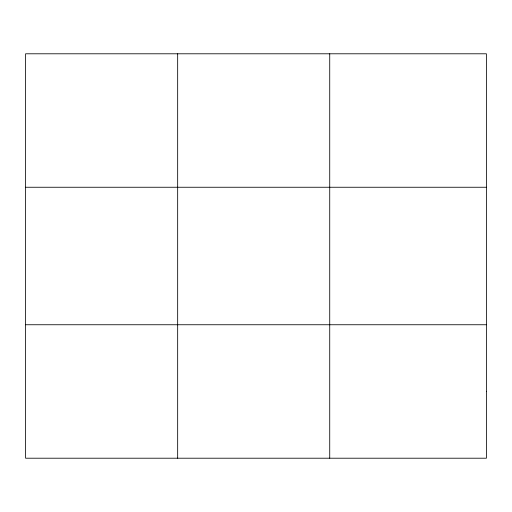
<?xml version="1.0" encoding="UTF-8"?>
<svg xmlns="http://www.w3.org/2000/svg" width="512" height="512" viewBox="0 0 512 512"><rect width="100%" height="100%" fill="white"/><g stroke="black" fill="none" stroke-linecap="round" stroke-linejoin="round"><path stroke-width="0.77" d="M177.664 53.792L177.664 458.208M329.728 53.792L329.728 458.208M25.6 187.251L486.4 187.251M25.6 324.749L486.4 324.749M486.4 391.475L486.4 458.208L25.6 458.208L25.6 53.792L486.4 53.792L486.4 391.475"/></g></svg>
